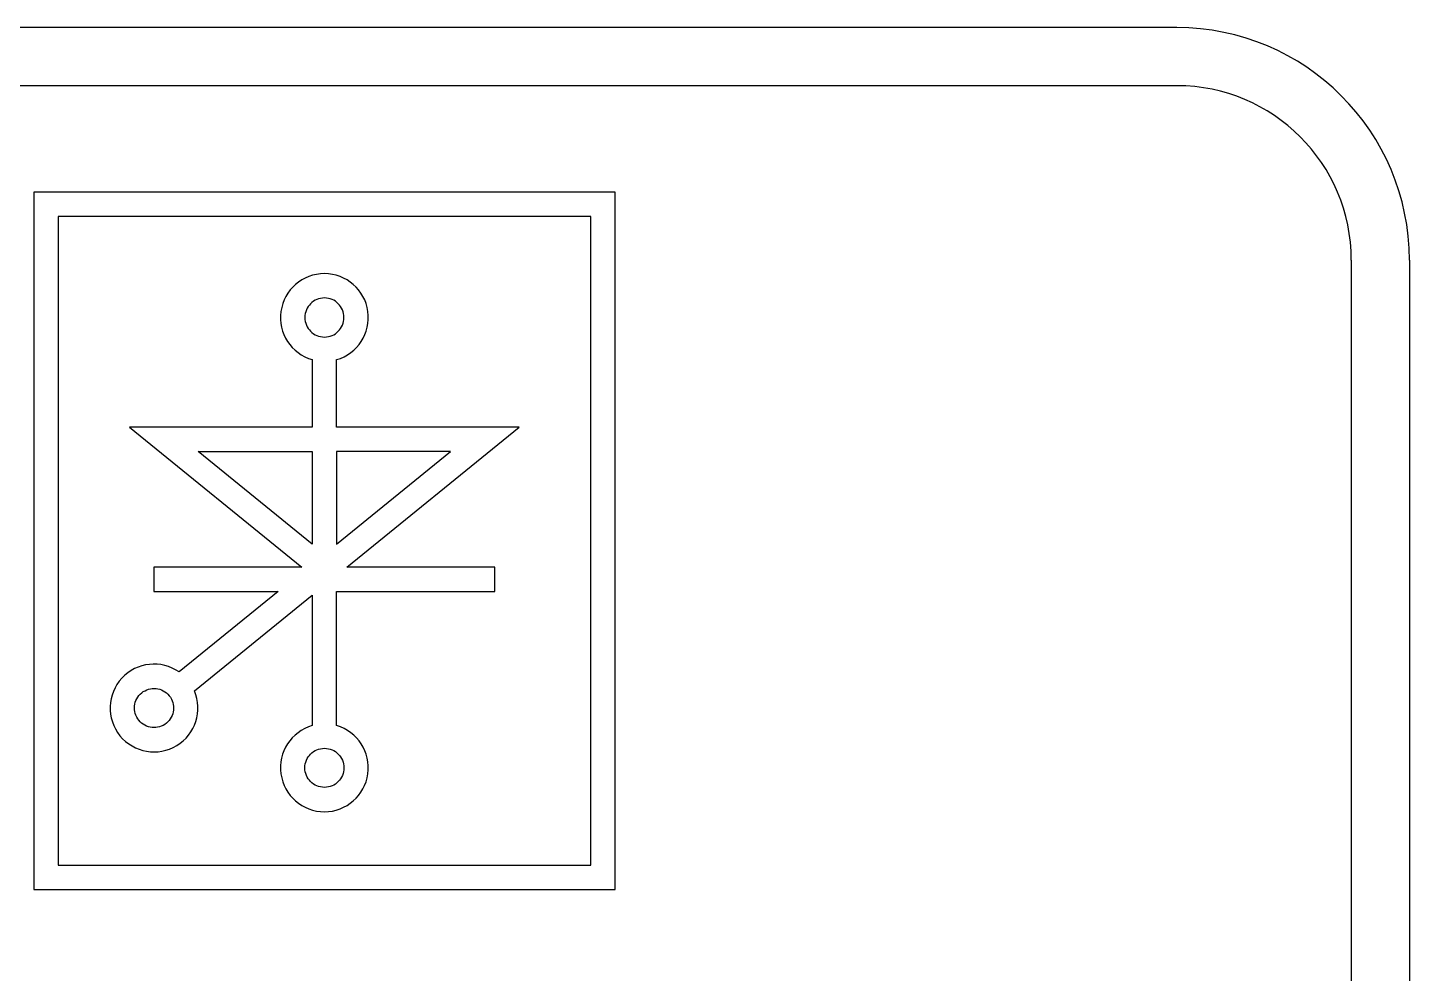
# Model space of a CAD drawing. Header units: millimetres. Extents: x 509 to 2635, y 363 to 1089.
# Drawn here: x 673.95 to 709.6, y 716.53 to 740.94 of the extents above; entities that cross this region are included whole.
import ezdxf

# ---------------------------------------------------------------- set-up
doc = ezdxf.new("R2010")
doc.units = ezdxf.units.MM

msp = doc.modelspace()

# ---------------------------------------------------------------- linework, layer by layer
at = {"ltscale": 10}
for p, q in [((703.605, 740.939), (659.606, 740.939)), ((703.605, 739.439), (659.606, 739.439))]:
    msp.add_line(p, q, dxfattribs=at)
for p, q in [((708.105, 734.939), (708.105, 636.939)), ((709.605, 734.939), (709.605, 636.939))]:
    msp.add_line(p, q)
for points in [[(674.103, 736.688), (674.103, 718.689), (689.107, 718.689), (689.107, 736.688), (674.103, 736.688)], [(674.731, 736.06), (674.731, 719.318), (688.479, 719.318), (688.479, 736.06), (674.731, 736.06)], [(682.11, 733.456), (682.107, 733.508), (682.099, 733.558), (682.087, 733.606), (682.07, 733.652), (682.049, 733.696), (682.023, 733.738), (681.994, 733.777), (681.962, 733.813), (681.926, 733.845), (681.887, 733.874), (681.846, 733.9), (681.801, 733.921), (681.755, 733.938), (681.707, 733.95), (681.657, 733.958), (681.605, 733.96), (681.554, 733.958), (681.503, 733.95), (681.455, 733.938), (681.409, 733.921), (681.365, 733.9), (681.323, 733.874), (681.284, 733.845), (681.248, 733.813), (681.216, 733.777), (681.187, 733.738), (681.162, 733.696), (681.14, 733.652), (681.123, 733.606), (681.111, 733.558), (681.103, 733.508), (681.101, 733.456), (681.103, 733.404), (681.111, 733.354), (681.123, 733.306), (681.14, 733.26), (681.162, 733.216), (681.187, 733.174), (681.216, 733.135), (681.248, 733.099), (681.284, 733.067), (681.323, 733.038), (681.365, 733.012), (681.409, 732.991), (681.455, 732.974), (681.503, 732.962), (681.554, 732.954), (681.605, 732.952), (681.657, 732.954), (681.707, 732.962), (681.755, 732.974), (681.801, 732.991), (681.846, 733.012), (681.887, 733.038), (681.926, 733.067), (681.962, 733.099), (681.994, 733.135), (682.023, 733.174), (682.049, 733.216), (682.07, 733.26), (682.087, 733.306), (682.099, 733.354), (682.107, 733.404), (682.11, 733.456)], [(681.919, 730), (681.919, 727.609), (684.862, 730), (681.919, 730)], [(677.526, 722.984), (677.484, 722.954), (677.44, 722.928), (677.395, 722.907), (677.348, 722.891), (677.301, 722.88), (677.252, 722.873), (677.204, 722.871), (677.156, 722.874), (677.108, 722.881), (677.061, 722.893), (677.015, 722.909), (676.971, 722.93), (676.928, 722.956), (676.888, 722.985), (676.851, 723.019), (676.816, 723.058), (676.786, 723.099), (676.76, 723.143), (676.739, 723.188), (676.723, 723.235), (676.712, 723.283), (676.705, 723.331), (676.703, 723.379), (676.706, 723.428), (676.713, 723.476), (676.725, 723.523), (676.741, 723.568), (676.762, 723.613), (676.787, 723.655), (676.817, 723.695), (676.851, 723.733), (676.889, 723.767), (676.931, 723.798), (676.975, 723.823), (677.02, 723.844), (677.067, 723.86), (677.114, 723.872), (677.163, 723.878), (677.211, 723.88), (677.259, 723.878), (677.307, 723.87), (677.354, 723.858), (677.4, 723.842), (677.444, 723.821), (677.487, 723.796), (677.527, 723.766), (677.564, 723.732), (677.599, 723.694), (677.63, 723.652), (677.655, 723.608), (677.676, 723.563), (677.692, 723.516), (677.703, 723.469), (677.71, 723.421), (677.712, 723.372), (677.709, 723.324), (677.702, 723.276), (677.69, 723.229), (677.674, 723.183), (677.653, 723.139), (677.628, 723.096), (677.598, 723.056), (677.564, 723.019), (677.526, 722.984)], [(682.11, 721.831), (682.107, 721.78), (682.099, 721.73), (682.087, 721.681), (682.07, 721.635), (682.049, 721.591), (682.023, 721.549), (681.994, 721.51), (681.962, 721.475), (681.926, 721.442), (681.887, 721.413), (681.846, 721.388), (681.801, 721.366), (681.755, 721.349), (681.707, 721.337), (681.657, 721.329), (681.605, 721.327), (681.554, 721.329), (681.503, 721.337), (681.455, 721.349), (681.409, 721.366), (681.365, 721.388), (681.323, 721.413), (681.284, 721.442), (681.248, 721.475), (681.216, 721.51), (681.187, 721.549), (681.162, 721.591), (681.14, 721.635), (681.123, 721.681), (681.111, 721.73), (681.103, 721.78), (681.101, 721.831), (681.103, 721.883), (681.111, 721.933), (681.123, 721.981), (681.14, 722.028), (681.162, 722.072), (681.187, 722.113), (681.216, 722.152), (681.248, 722.188), (681.284, 722.22), (681.323, 722.249), (681.365, 722.275), (681.409, 722.296), (681.455, 722.313), (681.503, 722.325), (681.554, 722.333), (681.605, 722.336), (681.657, 722.333), (681.707, 722.325), (681.755, 722.313), (681.801, 722.296), (681.846, 722.275), (681.887, 722.249), (681.926, 722.22), (681.962, 722.188), (681.994, 722.152), (682.023, 722.113), (682.049, 722.072), (682.07, 722.028), (682.087, 721.981), (682.099, 721.933), (682.107, 721.883), (682.11, 721.831)]]:
    msp.add_lwpolyline(points)
for points in [[(681.291, 730.628), (676.578, 730.628), (681.025, 727.015), (677.207, 727.015), (677.207, 726.387), (680.415, 726.387), (677.854, 724.306), (677.765, 724.362), (677.674, 724.408), (677.579, 724.446), (677.483, 724.475), (677.384, 724.495), (677.286, 724.506), (677.186, 724.509), (677.088, 724.503), (676.99, 724.488), (676.893, 724.465), (676.799, 724.433), (676.707, 724.393), (676.619, 724.344), (676.535, 724.287), (676.455, 724.222), (676.38, 724.149), (676.311, 724.069), (676.252, 723.984), (676.201, 723.896), (676.158, 723.804), (676.125, 723.709), (676.1, 723.612), (676.083, 723.514), (676.075, 723.415), (676.076, 723.315), (676.086, 723.216), (676.104, 723.118), (676.132, 723.021), (676.167, 722.926), (676.212, 722.834), (676.266, 722.746), (676.328, 722.661), (676.398, 722.583), (676.474, 722.512), (676.555, 722.45), (676.64, 722.395), (676.729, 722.349), (676.822, 722.311), (676.917, 722.281), (677.014, 722.26), (677.113, 722.247), (677.212, 722.243), (677.312, 722.248), (677.412, 722.261), (677.51, 722.284), (677.608, 722.316), (677.703, 722.357), (677.795, 722.407), (677.882, 722.465), (677.962, 722.53), (678.035, 722.601), (678.1, 722.678), (678.159, 722.759), (678.209, 722.845), (678.252, 722.935), (678.286, 723.028), (678.312, 723.123), (678.33, 723.221), (678.339, 723.32), (678.34, 723.42), (678.331, 723.52), (678.314, 723.621), (678.287, 723.72), (678.25, 723.818), (681.291, 726.289), (681.291, 722.92), (681.192, 722.886), (681.098, 722.844), (681.009, 722.795), (680.925, 722.738), (680.848, 722.674), (680.777, 722.605), (680.712, 722.529), (680.655, 722.449), (680.605, 722.363), (680.562, 722.274), (680.527, 722.181), (680.501, 722.084), (680.482, 721.985), (680.473, 721.884), (680.473, 721.781), (680.483, 721.676), (680.502, 721.573), (680.53, 721.473), (680.567, 721.378), (680.611, 721.287), (680.664, 721.201), (680.723, 721.121), (680.789, 721.046), (680.861, 720.977), (680.939, 720.915), (681.022, 720.86), (681.11, 720.812), (681.202, 720.772), (681.298, 720.741), (681.398, 720.717), (681.5, 720.703), (681.605, 720.698), (681.71, 720.703), (681.813, 720.717), (681.912, 720.741), (682.008, 720.772), (682.101, 720.812), (682.188, 720.86), (682.272, 720.915), (682.349, 720.977), (682.422, 721.046), (682.487, 721.121), (682.547, 721.201), (682.599, 721.287), (682.643, 721.378), (682.68, 721.473), (682.708, 721.573), (682.727, 721.676), (682.737, 721.781), (682.737, 721.884), (682.728, 721.985), (682.71, 722.084), (682.683, 722.181), (682.648, 722.274), (682.606, 722.363), (682.555, 722.449), (682.498, 722.529), (682.433, 722.605), (682.362, 722.674), (682.285, 722.738), (682.202, 722.795), (682.113, 722.844), (682.019, 722.886), (681.919, 722.92), (681.919, 726.387), (686.004, 726.387), (686.004, 727.015), (682.185, 727.015), (686.632, 730.628), (681.919, 730.628), (681.919, 732.368), (682.019, 732.401), (682.113, 732.443), (682.202, 732.493), (682.285, 732.549), (682.362, 732.613), (682.433, 732.683), (682.498, 732.758), (682.555, 732.838), (682.606, 732.924), (682.648, 733.013), (682.683, 733.107), (682.71, 733.203), (682.728, 733.302), (682.737, 733.404), (682.737, 733.507), (682.727, 733.611), (682.708, 733.714), (682.68, 733.814), (682.644, 733.909), (682.599, 734), (682.547, 734.086), (682.487, 734.167), (682.422, 734.242), (682.349, 734.31), (682.272, 734.372), (682.188, 734.427), (682.101, 734.475), (682.008, 734.515), (681.912, 734.547), (681.813, 734.57), (681.71, 734.584), (681.605, 734.589), (681.5, 734.584), (681.398, 734.57), (681.298, 734.547), (681.202, 734.515), (681.11, 734.475), (681.022, 734.427), (680.939, 734.372), (680.861, 734.31), (680.789, 734.242), (680.723, 734.167), (680.664, 734.086), (680.611, 734), (680.567, 733.909), (680.53, 733.814), (680.502, 733.714), (680.483, 733.611), (680.473, 733.507), (680.473, 733.404), (680.482, 733.302), (680.501, 733.203), (680.527, 733.107), (680.562, 733.013), (680.605, 732.924), (680.655, 732.838), (680.712, 732.758), (680.777, 732.683), (680.848, 732.613), (680.925, 732.549), (681.009, 732.493), (681.098, 732.443), (681.192, 732.401), (681.291, 732.368), (681.291, 730.628)], [(681.291, 730), (681.291, 727.609), (678.348, 730), (681.291, 730)]]:
    msp.add_lwpolyline(points, close=True)
for radius in [6, 4.5]:
    msp.add_arc((703.605, 734.939), radius, 0, 90)

doc.saveas('drawing.dxf')
